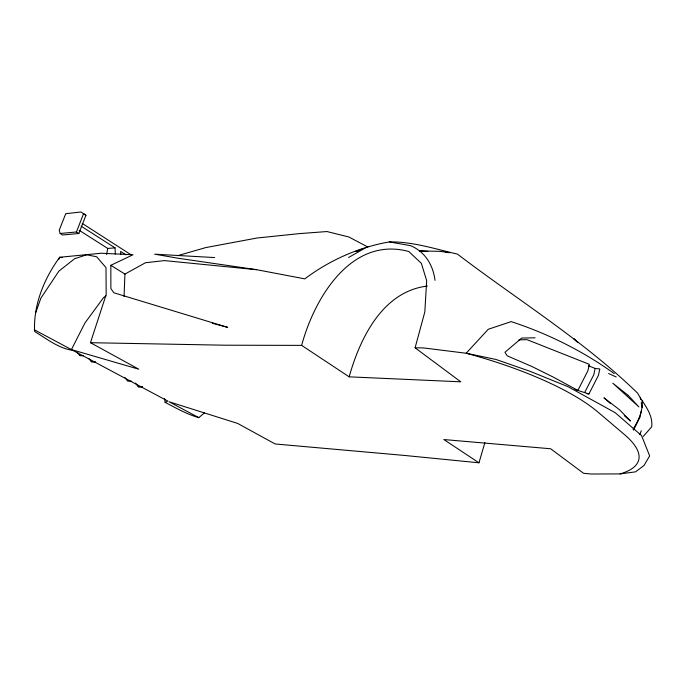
<?xml version="1.0" encoding="UTF-8"?>
<svg xmlns="http://www.w3.org/2000/svg" width="686" height="686" viewBox="0 0 686 686"><rect width="100%" height="100%" fill="white"/><g stroke="black" fill="none" stroke-linecap="round" stroke-linejoin="round"><path stroke-width="1.03" d="M164.554 398.48L165.129 402.373L167.873 401.113L72.853 350.357C58.456 348.342 46.717 338.833 34.617 331.449C33.314 304.841 44.144 278.49 59.716 257.267L101.236 253.237L133.05 254.738L110.84 265.302L110.875 288.574L113.867 292.785L227.692 327.368L212.214 323.243M124.055 296.524L124.929 274.083L145.483 262.738L164.469 260.611L256.564 269.684L304.824 278.868C329.563 260.234 358.829 247.209 389.365 241.918C412.861 241.532 434.864 248.949 457.425 254.094C517.724 300.056 583.04 340.11 637.628 393.172C643.425 403.882 653.201 413.727 651.7 426.829L643.245 436.442M106.604 254.6L107.711 248.426L79.19 230.299M642.173 400.933C642.962 411.248 638.366 420.527 633.092 429.393M641.17 411.266L639.995 417.225L633.538 430.096M588.511 365.81L595.148 368.416L593.802 374.728L584.695 392.435M301.651 345.384L349.157 376.837L460.76 381.819L415.09 347.811L424.831 311.916L426.666 280.634L421.358 263.347L408.813 251.522C351.06 235.812 314.205 298.53 301.651 345.384L224.716 345.204L90.449 342.691L106.176 294.577L105.987 267.609L96.675 256.787L86.693 254.78L74.671 258.708L58.876 271.124L40.851 298.204L35.663 312.936M204.334 413.015L198.794 417.637L169.09 401.773L237.648 423.416L275.12 443.971L403.943 455.393L478.974 462.801L484.873 442.624M349.157 376.837C359.961 338.249 382.659 291.301 427.387 286.062M639.849 434.598L641.281 430.782M85.922 215.275L81.008 211.983L65.745 213.689L59.21 230.213L60.145 233.489L62.546 234.989L78.839 233.497L85.922 215.275L83.375 213.526M60.145 233.489L76.438 231.971L83.546 213.732M58.73 259.574L59.716 257.267L62.589 257.584M34.3 329.752L71.413 349.586L84.944 322.986L103.577 297.604L105.987 295.898M587.053 393.73L588.948 393.97L598.458 375.293L599.813 368.965L595.148 368.416M348.591 257.499L368.116 246.351M362.182 249.104L355.957 251.273L358.023 251.11M177.58 255.689L205.851 247.569L257.053 238.008L298.916 233.66L326.948 231.542L348.891 236.996L367.782 246.994M478.974 462.801L443.851 439.546L550.652 448.764L583.615 473.314L591.221 474.017L620.075 473.906L635.545 471.848L644.034 465.468L649.651 455.916L641.564 435.601L615.179 412.689L567.922 386.638L529.969 371.28L496.021 359.473L466.171 353.247L423.485 347.922L415.09 347.811M107.711 248.426L115.051 247.878L115.342 254.172M518.89 339.827L527.071 339.673L589.308 364.335L587.936 370.68L577.852 390.42L574.954 389.305M535.071 337.821L521.694 338.061L504.965 352.27L507.203 355.837L531.77 366.435L553.499 377.223L577.852 390.42L588.948 393.97M135.494 383.088L138.255 386.741L142.294 386.733M88.923 358.641L91.324 361.728L94.814 361.788M77.329 352.441L79.765 355.571L83.332 355.648M79.765 355.571L82.852 355.648M91.324 361.728L95.431 361.856M131.712 381.253L127.587 381.056L124.775 377.36M138.255 386.741L142.379 386.955M427.893 251.393L419.532 250.913L440.086 251.35L449.853 252.645L445.668 252.405M214.658 257.567L154.676 254.18L178.094 258.236L256.564 269.684M389.365 241.918L410.468 245.639A75.4 52.925 -53 0 1 435.027 280.351M198.794 417.637C186.901 414.31 176.045 408.033 165.129 402.373M71.413 349.586L138.838 369.231L90.449 342.691M608.593 373.518L616.2 376.983M110.84 265.302L124.929 274.083M76.438 231.971L78.839 233.497M81.154 226.174L115.051 247.878M125.95 254.849L120.599 251.428L120.762 254.566M82.243 223.413L131.326 254.969M614.27 373.638C582.826 351.009 547.968 333.645 511.156 321.623L488.26 329.271L466.171 353.247A168.13 47.248 14.7 0 1 597.566 411.763L624.346 434.461A162.805 43.793 14.3 0 1 620.075 473.906M610.274 403.368L603.92 397.803L619.475 409.731L630.4 420.99L624.294 415.639M577.792 342.365L573.993 338.858L577.912 342.468M640.252 397.657L640.647 399.646M641.23 402.639L642.199 407.621M628.187 395.385L612.804 383.208L638.923 406.935L628.187 395.385"/></g></svg>
